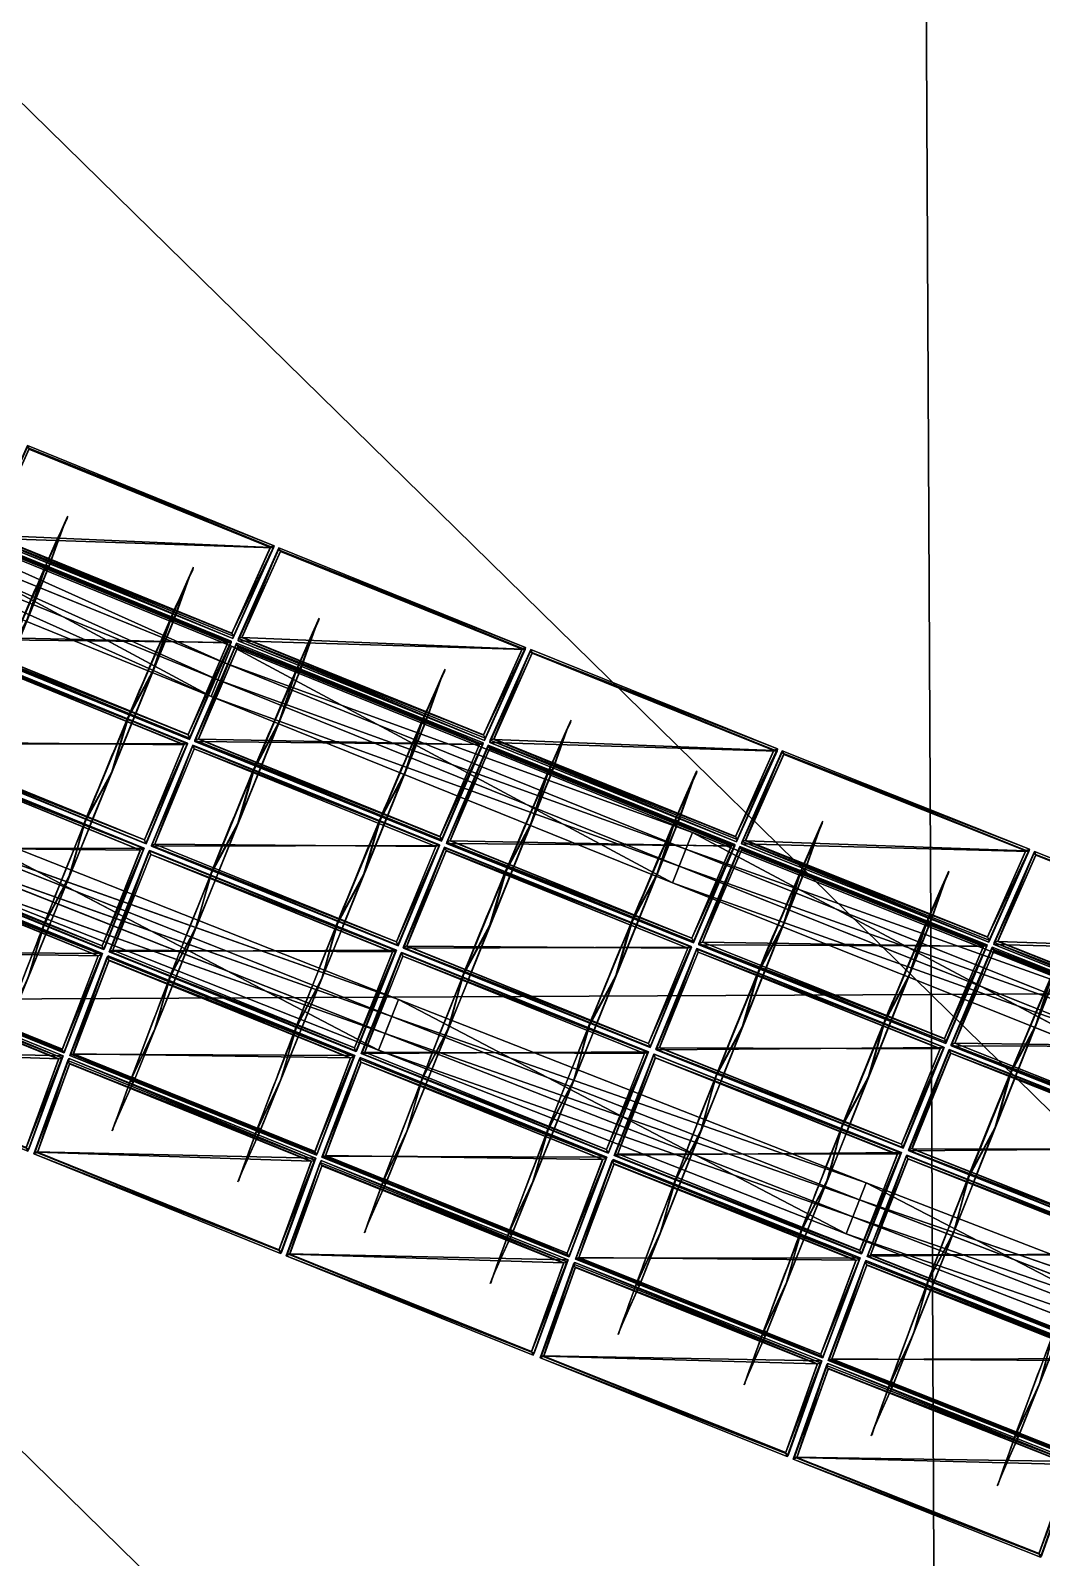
# Model space of a CAD drawing. Extents: x -372 to 678, y -263 to 741.
# Drawn here: x 85.76 to 95.04, y 32.59 to 46.61 of the extents above; entities that cross this region are included whole.
import ezdxf

# ---------------------------------------------------------------- set-up
doc = ezdxf.new("R2010")
doc.units = 0
doc.header["$LTSCALE"] = 0.0254
doc.layers.get('0').update_dxf_attribs({"linetype": 'CONTINUOUS'})
doc.layers.add('LOCATION_SNAPSHOT', color=144, linetype='CONTINUOUS')
doc.layers.add('LOCATION_TERRAIN', color=36, linetype='CONTINUOUS')

# ---------------------------------------------------------------- blocks, each defined once
blk = doc.blocks.new('LOCATION_SNAPSHOT')
at = {"color": 8}
mesh = blk.add_polyface(dxfattribs=at)
corners = [(-369.308, -262.945), (369.306, 262.947), (-371.821, 259.377), (371.824, -259.377)]
mesh.append_faces([[corners[k] for k in face] for face in [(0, 1, 2), (1, 0, 3)]], dxfattribs={"vtx0": -1, "color": 8})
blk = doc.blocks.new('LOCATION_TERRAIN')
at = {"color": 8}
mesh = blk.add_polyface(dxfattribs=at)
corners = [(94.032, 37.762, 2.051), (93.972, 50.198, 1.366), (81.41, 50.138, 0.442)]
mesh.append_faces([[corners[k] for k in face] for face in [(0, 1, 2)]], dxfattribs={"color": 8})
mesh = blk.add_polyface(dxfattribs=at)
corners = [(106.593, 37.823, 3.005), (106.533, 50.259, 2.211), (93.972, 50.198, 1.366)]
mesh.append_faces([[corners[k] for k in face] for face in [(0, 1, 2)]], dxfattribs={"color": 8})
mesh = blk.add_polyface(dxfattribs=at)
corners = [(106.593, 37.823, 3.005), (93.972, 50.198, 1.366), (94.032, 37.762, 2.051)]
mesh.append_faces([[corners[k] for k in face] for face in [(0, 1, 2)]], dxfattribs={"color": 8})
mesh = blk.add_polyface(dxfattribs=at)
corners = [(94.032, 37.762, 2.051), (81.41, 50.138, 0.442), (81.47, 37.702, 1.262)]
mesh.append_faces([[corners[k] for k in face] for face in [(0, 1, 2)]], dxfattribs={"color": 8})
mesh = blk.add_polyface(dxfattribs=at)
corners = [(94.092, 25.326, 2.065), (94.032, 37.762, 2.051), (81.47, 37.702, 1.262)]
mesh.append_faces([[corners[k] for k in face] for face in [(0, 1, 2)]], dxfattribs={"color": 8})
mesh = blk.add_polyface(dxfattribs=at)
corners = [(106.653, 25.386, 3.055), (106.593, 37.823, 3.005), (94.032, 37.762, 2.051)]
mesh.append_faces([[corners[k] for k in face] for face in [(0, 1, 2)]], dxfattribs={"color": 8})
mesh = blk.add_polyface(dxfattribs=at)
corners = [(106.653, 25.386, 3.055), (94.032, 37.762, 2.051), (94.092, 25.326, 2.065)]
mesh.append_faces([[corners[k] for k in face] for face in [(0, 1, 2)]], dxfattribs={"color": 8})
mesh = blk.add_polyface(dxfattribs=at)
corners = [(94.092, 25.326, 2.065), (81.47, 37.702, 1.262), (81.53, 25.265, 1.482)]
mesh.append_faces([[corners[k] for k in face] for face in [(0, 1, 2)]], dxfattribs={"color": 8})
blk = doc.blocks.new('GROUP_53')
at = {"color": 0}
for p, q in [((114.132, 34.932, -9.921), (109.962, 36.599, -9.552)), ((113.945, 34.468, -9.421), (109.962, 36.599, -9.052)), ((114.132, 34.932, -9.421), (109.962, 36.599, -9.052)), ((113.945, 34.468, -9.421), (109.962, 36.599, -9.052)), ((114.132, 34.932, -9.421), (109.962, 36.599, -9.052)), ((114.132, 34.932, -9.921), (109.962, 36.599, -9.552)), ((114.132, 34.932, -9.921), (109.9, 36.444, -9.552)), ((114.07, 34.777, -9.921), (109.9, 36.444, -9.552)), ((114.132, 34.932, -9.921), (109.9, 36.444, -9.552)), ((114.07, 34.777, -9.921), (109.9, 36.444, -9.552)), ((114.07, 34.777, -9.671), (109.9, 36.444, -9.302)), ((114.07, 34.777, -9.671), (109.9, 36.444, -9.302)), ((114.07, 34.777, -9.671), (109.839, 36.289, -9.302)), ((114.008, 34.622, -9.671), (109.839, 36.289, -9.302)), ((114.07, 34.777, -9.671), (109.839, 36.289, -9.302)), ((114.008, 34.622, -9.671), (109.839, 36.289, -9.302)), ((114.008, 34.622, -9.921), (109.839, 36.289, -9.552)), ((114.008, 34.622, -9.921), (109.839, 36.289, -9.552)), ((114.008, 34.622, -9.921), (109.778, 36.134, -9.552)), ((113.945, 34.468, -9.921), (109.778, 36.134, -9.552)), ((114.008, 34.622, -9.921), (109.778, 36.134, -9.552)), ((113.945, 34.468, -9.921), (109.778, 36.134, -9.552)), ((113.945, 34.468, -9.421), (109.778, 36.134, -9.052)), ((113.945, 34.468, -9.421), (109.778, 36.134, -9.052)), ((113.945, 34.468, -9.421), (114.132, 34.932, -9.421)), ((113.945, 34.468, -9.421), (114.132, 34.932, -9.421)), ((114.132, 34.932, -9.921), (114.07, 34.777, -9.921)), ((114.132, 34.932, -9.921), (114.07, 34.777, -9.921)), ((114.132, 34.932, -9.421), (114.132, 34.932, -9.921)), ((118.365, 33.217, -10.286), (114.132, 34.932, -9.921)), ((118.177, 32.754, -9.786), (114.132, 34.932, -9.421)), ((118.365, 33.217, -9.786), (114.132, 34.932, -9.421)), ((118.177, 32.754, -9.786), (114.132, 34.932, -9.421)), ((118.365, 33.217, -9.786), (114.132, 34.932, -9.421)), ((118.365, 33.217, -10.286), (114.132, 34.932, -9.921)), ((114.132, 34.932, -9.421), (114.132, 34.932, -9.921)), ((114.07, 34.777, -9.671), (114.008, 34.622, -9.671)), ((114.07, 34.777, -9.671), (114.008, 34.622, -9.671)), ((114.07, 34.777, -9.921), (114.07, 34.777, -9.671)), ((118.365, 33.217, -10.286), (114.07, 34.777, -9.921)), ((118.302, 33.062, -10.286), (114.07, 34.777, -9.921)), ((118.365, 33.217, -10.286), (114.07, 34.777, -9.921)), ((118.302, 33.062, -10.286), (114.07, 34.777, -9.921)), ((118.302, 33.062, -10.036), (114.07, 34.777, -9.671)), ((114.07, 34.777, -9.921), (114.07, 34.777, -9.671)), ((118.302, 33.062, -10.036), (114.07, 34.777, -9.671)), ((114.008, 34.622, -9.921), (113.945, 34.468, -9.921)), ((114.008, 34.622, -9.921), (113.945, 34.468, -9.921)), ((114.008, 34.622, -9.671), (114.008, 34.622, -9.921)), ((118.302, 33.062, -10.036), (114.008, 34.622, -9.671)), ((118.24, 32.908, -10.036), (114.008, 34.622, -9.671)), ((118.302, 33.062, -10.036), (114.008, 34.622, -9.671)), ((118.24, 32.908, -10.036), (114.008, 34.622, -9.671)), ((118.24, 32.908, -10.286), (114.008, 34.622, -9.921)), ((114.008, 34.622, -9.671), (114.008, 34.622, -9.921)), ((118.24, 32.908, -10.286), (114.008, 34.622, -9.921)), ((113.945, 34.468, -9.921), (113.945, 34.468, -9.421)), ((118.24, 32.908, -10.286), (113.945, 34.468, -9.921)), ((118.177, 32.754, -10.286), (113.945, 34.468, -9.921)), ((118.24, 32.908, -10.286), (113.945, 34.468, -9.921)), ((118.177, 32.754, -10.286), (113.945, 34.468, -9.921)), ((118.177, 32.754, -9.786), (113.945, 34.468, -9.421)), ((113.945, 34.468, -9.921), (113.945, 34.468, -9.421)), ((118.177, 32.754, -9.786), (113.945, 34.468, -9.421)), ((118.177, 32.754, -9.786), (118.365, 33.217, -9.786)), ((118.177, 32.754, -9.786), (118.365, 33.217, -9.786)), ((118.365, 33.217, -10.286), (118.302, 33.062, -10.286)), ((118.365, 33.217, -10.286), (118.302, 33.062, -10.286)), ((118.365, 33.217, -9.786), (118.365, 33.217, -10.286)), ((122.662, 31.463, -10.646), (118.365, 33.217, -10.286)), ((122.473, 31, -10.146), (118.365, 33.217, -9.786)), ((122.662, 31.463, -10.146), (118.365, 33.217, -9.786)), ((122.473, 31, -10.146), (118.365, 33.217, -9.786)), ((122.662, 31.463, -10.146), (118.365, 33.217, -9.786)), ((122.662, 31.463, -10.646), (118.365, 33.217, -10.286)), ((118.365, 33.217, -9.786), (118.365, 33.217, -10.286)), ((118.302, 33.062, -10.036), (118.24, 32.908, -10.036)), ((118.302, 33.062, -10.036), (118.24, 32.908, -10.036)), ((118.302, 33.062, -10.286), (118.302, 33.062, -10.036)), ((122.599, 31.308, -10.646), (118.302, 33.062, -10.286)), ((122.599, 31.308, -10.646), (118.302, 33.062, -10.286)), ((122.599, 31.308, -10.396), (118.302, 33.062, -10.036)), ((118.302, 33.062, -10.286), (118.302, 33.062, -10.036)), ((122.599, 31.308, -10.396), (118.302, 33.062, -10.036)), ((118.24, 32.908, -10.286), (118.177, 32.754, -10.286)), ((118.24, 32.908, -10.286), (118.177, 32.754, -10.286)), ((118.24, 32.908, -10.036), (118.24, 32.908, -10.286)), ((122.536, 31.154, -10.396), (118.24, 32.908, -10.036)), ((122.536, 31.154, -10.396), (118.24, 32.908, -10.036)), ((122.536, 31.154, -10.646), (118.24, 32.908, -10.286)), ((118.24, 32.908, -10.036), (118.24, 32.908, -10.286)), ((122.536, 31.154, -10.646), (118.24, 32.908, -10.286)), ((118.177, 32.754, -10.286), (118.177, 32.754, -9.786)), ((122.473, 31, -10.646), (118.177, 32.754, -10.286)), ((122.473, 31, -10.646), (118.177, 32.754, -10.286)), ((122.473, 31, -10.146), (118.177, 32.754, -9.786)), ((118.177, 32.754, -10.286), (118.177, 32.754, -9.786)), ((122.473, 31, -10.146), (118.177, 32.754, -9.786))]:
    blk.add_line(p, q, dxfattribs=at)
mesh = blk.add_polyface(dxfattribs=at)
corners = [(113.945, 34.468, -9.421), (109.962, 36.599, -9.052), (109.778, 36.134, -9.052)]
mesh.append_faces([[corners[k] for k in face] for face in [(0, 1, 2)]], dxfattribs={"color": 0})
mesh = blk.add_polyface(dxfattribs=at)
corners = [(114.132, 34.932, -9.921), (109.9, 36.444, -9.552), (109.962, 36.599, -9.552)]
mesh.append_faces([[corners[k] for k in face] for face in [(0, 1, 2)]], dxfattribs={"color": 0})
mesh = blk.add_polyface(dxfattribs=at)
corners = [(114.132, 34.932, -9.421), (109.962, 36.599, -9.052), (113.945, 34.468, -9.421)]
mesh.append_faces([[corners[k] for k in face] for face in [(0, 1, 2)]], dxfattribs={"color": 0})
mesh = blk.add_polyface(dxfattribs=at)
corners = [(109.962, 36.599, -9.552), (114.132, 34.932, -9.421), (114.132, 34.932, -9.921), (109.962, 36.599, -9.052)]
mesh.append_faces([[corners[k] for k in face] for face in [(0, 1, 2), (1, 0, 3)]], dxfattribs={"vtx0": -1, "color": 0})
mesh = blk.add_polyface(dxfattribs=at)
corners = [(114.07, 34.777, -9.671), (109.839, 36.289, -9.302), (109.9, 36.444, -9.302)]
mesh.append_faces([[corners[k] for k in face] for face in [(0, 1, 2)]], dxfattribs={"color": 0})
mesh = blk.add_polyface(dxfattribs=at)
corners = [(114.132, 34.932, -9.921), (114.07, 34.777, -9.921), (109.9, 36.444, -9.552)]
mesh.append_faces([[corners[k] for k in face] for face in [(0, 1, 2)]], dxfattribs={"color": 0})
mesh = blk.add_polyface(dxfattribs=at)
corners = [(114.07, 34.777, -9.671), (109.9, 36.444, -9.552), (114.07, 34.777, -9.921), (109.9, 36.444, -9.302)]
mesh.append_faces([[corners[k] for k in face] for face in [(0, 1, 2), (1, 0, 3)]], dxfattribs={"vtx0": -1, "color": 0})
mesh = blk.add_polyface(dxfattribs=at)
corners = [(114.008, 34.622, -9.921), (109.778, 36.134, -9.552), (109.839, 36.289, -9.552)]
mesh.append_faces([[corners[k] for k in face] for face in [(0, 1, 2)]], dxfattribs={"color": 0})
mesh = blk.add_polyface(dxfattribs=at)
corners = [(114.07, 34.777, -9.671), (114.008, 34.622, -9.671), (109.839, 36.289, -9.302)]
mesh.append_faces([[corners[k] for k in face] for face in [(0, 1, 2)]], dxfattribs={"color": 0})
mesh = blk.add_polyface(dxfattribs=at)
corners = [(109.839, 36.289, -9.552), (114.008, 34.622, -9.671), (114.008, 34.622, -9.921), (109.839, 36.289, -9.302)]
mesh.append_faces([[corners[k] for k in face] for face in [(0, 1, 2), (1, 0, 3)]], dxfattribs={"vtx0": -1, "color": 0})
mesh = blk.add_polyface(dxfattribs=at)
corners = [(114.008, 34.622, -9.921), (113.945, 34.468, -9.921), (109.778, 36.134, -9.552)]
mesh.append_faces([[corners[k] for k in face] for face in [(0, 1, 2)]], dxfattribs={"color": 0})
mesh = blk.add_polyface(dxfattribs=at)
corners = [(113.945, 34.468, -9.421), (109.778, 36.134, -9.552), (113.945, 34.468, -9.921), (109.778, 36.134, -9.052)]
mesh.append_faces([[corners[k] for k in face] for face in [(0, 1, 2), (1, 0, 3)]], dxfattribs={"vtx0": -1, "color": 0})
mesh = blk.add_polyface(dxfattribs=at)
corners = [(118.177, 32.754, -9.786), (114.132, 34.932, -9.421), (113.945, 34.468, -9.421)]
mesh.append_faces([[corners[k] for k in face] for face in [(0, 1, 2)]], dxfattribs={"color": 0})
mesh = blk.add_polyface(dxfattribs=at)
corners = [(118.365, 33.217, -10.286), (114.07, 34.777, -9.921), (114.132, 34.932, -9.921)]
mesh.append_faces([[corners[k] for k in face] for face in [(0, 1, 2)]], dxfattribs={"color": 0})
mesh = blk.add_polyface(dxfattribs=at)
corners = [(118.365, 33.217, -9.786), (114.132, 34.932, -9.421), (118.177, 32.754, -9.786)]
mesh.append_faces([[corners[k] for k in face] for face in [(0, 1, 2)]], dxfattribs={"color": 0})
mesh = blk.add_polyface(dxfattribs=at)
corners = [(114.132, 34.932, -9.921), (118.365, 33.217, -9.786), (118.365, 33.217, -10.286), (114.132, 34.932, -9.421)]
mesh.append_faces([[corners[k] for k in face] for face in [(0, 1, 2), (1, 0, 3)]], dxfattribs={"vtx0": -1, "color": 0})
mesh = blk.add_polyface(dxfattribs=at)
corners = [(118.302, 33.062, -10.036), (114.008, 34.622, -9.671), (114.07, 34.777, -9.671)]
mesh.append_faces([[corners[k] for k in face] for face in [(0, 1, 2)]], dxfattribs={"color": 0})
mesh = blk.add_polyface(dxfattribs=at)
corners = [(118.365, 33.217, -10.286), (118.302, 33.062, -10.286), (114.07, 34.777, -9.921)]
mesh.append_faces([[corners[k] for k in face] for face in [(0, 1, 2)]], dxfattribs={"color": 0})
mesh = blk.add_polyface(dxfattribs=at)
corners = [(118.302, 33.062, -10.036), (114.07, 34.777, -9.921), (118.302, 33.062, -10.286), (114.07, 34.777, -9.671)]
mesh.append_faces([[corners[k] for k in face] for face in [(0, 1, 2), (1, 0, 3)]], dxfattribs={"vtx0": -1, "color": 0})
mesh = blk.add_polyface(dxfattribs=at)
corners = [(118.24, 32.908, -10.286), (113.945, 34.468, -9.921), (114.008, 34.622, -9.921)]
mesh.append_faces([[corners[k] for k in face] for face in [(0, 1, 2)]], dxfattribs={"color": 0})
mesh = blk.add_polyface(dxfattribs=at)
corners = [(118.302, 33.062, -10.036), (118.24, 32.908, -10.036), (114.008, 34.622, -9.671)]
mesh.append_faces([[corners[k] for k in face] for face in [(0, 1, 2)]], dxfattribs={"color": 0})
mesh = blk.add_polyface(dxfattribs=at)
corners = [(114.008, 34.622, -9.921), (118.24, 32.908, -10.036), (118.24, 32.908, -10.286), (114.008, 34.622, -9.671)]
mesh.append_faces([[corners[k] for k in face] for face in [(0, 1, 2), (1, 0, 3)]], dxfattribs={"vtx0": -1, "color": 0})
mesh = blk.add_polyface(dxfattribs=at)
corners = [(118.24, 32.908, -10.286), (118.177, 32.754, -10.286), (113.945, 34.468, -9.921)]
mesh.append_faces([[corners[k] for k in face] for face in [(0, 1, 2)]], dxfattribs={"color": 0})
mesh = blk.add_polyface(dxfattribs=at)
corners = [(118.177, 32.754, -9.786), (113.945, 34.468, -9.921), (118.177, 32.754, -10.286), (113.945, 34.468, -9.421)]
mesh.append_faces([[corners[k] for k in face] for face in [(0, 1, 2), (1, 0, 3)]], dxfattribs={"vtx0": -1, "color": 0})
mesh = blk.add_polyface(dxfattribs=at)
corners = [(122.473, 31, -10.146), (118.365, 33.217, -9.786), (118.177, 32.754, -9.786)]
mesh.append_faces([[corners[k] for k in face] for face in [(0, 1, 2)]], dxfattribs={"color": 0})
mesh = blk.add_polyface(dxfattribs=at)
corners = [(118.365, 33.217, -10.286), (122.599, 31.308, -10.646), (118.302, 33.062, -10.286), (122.662, 31.463, -10.646)]
mesh.append_faces([[corners[k] for k in face] for face in [(0, 1, 2), (1, 0, 3)]], dxfattribs={"vtx0": -1, "color": 0})
mesh = blk.add_polyface(dxfattribs=at)
corners = [(122.662, 31.463, -10.146), (118.365, 33.217, -9.786), (122.473, 31, -10.146)]
mesh.append_faces([[corners[k] for k in face] for face in [(0, 1, 2)]], dxfattribs={"color": 0})
mesh = blk.add_polyface(dxfattribs=at)
corners = [(118.365, 33.217, -10.286), (122.662, 31.463, -10.146), (122.662, 31.463, -10.646), (118.365, 33.217, -9.786)]
mesh.append_faces([[corners[k] for k in face] for face in [(0, 1, 2), (1, 0, 3)]], dxfattribs={"vtx0": -1, "color": 0})
mesh = blk.add_polyface(dxfattribs=at)
corners = [(118.302, 33.062, -10.036), (122.536, 31.154, -10.396), (118.24, 32.908, -10.036), (122.599, 31.308, -10.396)]
mesh.append_faces([[corners[k] for k in face] for face in [(0, 1, 2), (1, 0, 3)]], dxfattribs={"vtx0": -1, "color": 0})
mesh = blk.add_polyface(dxfattribs=at)
corners = [(122.599, 31.308, -10.396), (118.302, 33.062, -10.286), (122.599, 31.308, -10.646), (118.302, 33.062, -10.036)]
mesh.append_faces([[corners[k] for k in face] for face in [(0, 1, 2), (1, 0, 3)]], dxfattribs={"vtx0": -1, "color": 0})
mesh = blk.add_polyface(dxfattribs=at)
corners = [(118.24, 32.908, -10.286), (122.473, 31, -10.646), (118.177, 32.754, -10.286), (122.536, 31.154, -10.646)]
mesh.append_faces([[corners[k] for k in face] for face in [(0, 1, 2), (1, 0, 3)]], dxfattribs={"vtx0": -1, "color": 0})
mesh = blk.add_polyface(dxfattribs=at)
corners = [(118.24, 32.908, -10.286), (122.536, 31.154, -10.396), (122.536, 31.154, -10.646), (118.24, 32.908, -10.036)]
mesh.append_faces([[corners[k] for k in face] for face in [(0, 1, 2), (1, 0, 3)]], dxfattribs={"vtx0": -1, "color": 0})
mesh = blk.add_polyface(dxfattribs=at)
corners = [(122.473, 31, -10.146), (118.177, 32.754, -10.286), (122.473, 31, -10.646), (118.177, 32.754, -9.786)]
mesh.append_faces([[corners[k] for k in face] for face in [(0, 1, 2), (1, 0, 3)]], dxfattribs={"vtx0": -1, "color": 0})
blk = doc.blocks.new('GROUP217_1')
at = {"color": 9}
blk.add_blockref('GROUP_53', (0, 0), dxfattribs=at)
blk = doc.blocks.new('GROUP216_2')
at = {"color": 0}
blk.add_blockref('GROUP217_1', (0, 0), dxfattribs=at)
blk = doc.blocks.new('GROUP_54')
at = {"color": 0}
for p, q in [((116.068, 35.751, -9.921), (111.853, 37.428, -9.552)), ((115.882, 35.287, -9.421), (111.853, 37.428, -9.052)), ((116.068, 35.751, -9.421), (111.853, 37.428, -9.052)), ((115.882, 35.287, -9.421), (111.853, 37.428, -9.052)), ((116.068, 35.751, -9.421), (111.853, 37.428, -9.052)), ((116.068, 35.751, -9.921), (111.853, 37.428, -9.552)), ((116.068, 35.751, -9.921), (111.792, 37.273, -9.552)), ((116.006, 35.597, -9.921), (111.792, 37.273, -9.552)), ((116.068, 35.751, -9.921), (111.792, 37.273, -9.552)), ((116.006, 35.597, -9.921), (111.792, 37.273, -9.552)), ((116.006, 35.597, -9.671), (111.792, 37.273, -9.302)), ((116.006, 35.597, -9.671), (111.792, 37.273, -9.302)), ((116.006, 35.597, -9.671), (111.731, 37.118, -9.302)), ((115.944, 35.442, -9.671), (111.731, 37.118, -9.302)), ((116.006, 35.597, -9.671), (111.731, 37.118, -9.302)), ((115.944, 35.442, -9.671), (111.731, 37.118, -9.302)), ((115.944, 35.442, -9.921), (111.731, 37.118, -9.552)), ((115.944, 35.442, -9.921), (111.731, 37.118, -9.552)), ((115.944, 35.442, -9.921), (111.67, 36.963, -9.552)), ((115.882, 35.287, -9.921), (111.67, 36.963, -9.552)), ((115.944, 35.442, -9.921), (111.67, 36.963, -9.552)), ((115.882, 35.287, -9.921), (111.67, 36.963, -9.552)), ((115.882, 35.287, -9.421), (111.67, 36.963, -9.052)), ((115.882, 35.287, -9.421), (111.67, 36.963, -9.052)), ((115.882, 35.287, -9.421), (116.068, 35.751, -9.421)), ((115.882, 35.287, -9.421), (116.068, 35.751, -9.421)), ((116.068, 35.751, -9.921), (116.006, 35.597, -9.921)), ((116.068, 35.751, -9.921), (116.006, 35.597, -9.921)), ((116.068, 35.751, -9.421), (116.068, 35.751, -9.921)), ((120.347, 34.025, -10.286), (116.068, 35.751, -9.921)), ((120.159, 33.562, -9.786), (116.068, 35.751, -9.421)), ((120.347, 34.025, -9.786), (116.068, 35.751, -9.421)), ((120.159, 33.562, -9.786), (116.068, 35.751, -9.421)), ((120.347, 34.025, -9.786), (116.068, 35.751, -9.421)), ((120.347, 34.025, -10.286), (116.068, 35.751, -9.921)), ((116.068, 35.751, -9.421), (116.068, 35.751, -9.921)), ((116.006, 35.597, -9.671), (115.944, 35.442, -9.671)), ((116.006, 35.597, -9.671), (115.944, 35.442, -9.671)), ((116.006, 35.597, -9.921), (116.006, 35.597, -9.671)), ((120.347, 34.025, -10.286), (116.006, 35.597, -9.921)), ((120.284, 33.871, -10.286), (116.006, 35.597, -9.921)), ((120.347, 34.025, -10.286), (116.006, 35.597, -9.921)), ((120.284, 33.871, -10.286), (116.006, 35.597, -9.921)), ((120.284, 33.871, -10.036), (116.006, 35.597, -9.671)), ((116.006, 35.597, -9.921), (116.006, 35.597, -9.671)), ((120.284, 33.871, -10.036), (116.006, 35.597, -9.671)), ((115.944, 35.442, -9.921), (115.882, 35.287, -9.921)), ((115.944, 35.442, -9.921), (115.882, 35.287, -9.921)), ((115.944, 35.442, -9.671), (115.944, 35.442, -9.921)), ((120.284, 33.871, -10.036), (115.944, 35.442, -9.671)), ((120.222, 33.716, -10.036), (115.944, 35.442, -9.671)), ((120.284, 33.871, -10.036), (115.944, 35.442, -9.671)), ((120.222, 33.716, -10.036), (115.944, 35.442, -9.671)), ((120.222, 33.716, -10.286), (115.944, 35.442, -9.921)), ((115.944, 35.442, -9.671), (115.944, 35.442, -9.921)), ((120.222, 33.716, -10.286), (115.944, 35.442, -9.921)), ((115.882, 35.287, -9.921), (115.882, 35.287, -9.421)), ((120.222, 33.716, -10.286), (115.882, 35.287, -9.921)), ((120.159, 33.562, -10.286), (115.882, 35.287, -9.921)), ((120.222, 33.716, -10.286), (115.882, 35.287, -9.921)), ((120.159, 33.562, -10.286), (115.882, 35.287, -9.921)), ((120.159, 33.562, -9.786), (115.882, 35.287, -9.421)), ((115.882, 35.287, -9.921), (115.882, 35.287, -9.421)), ((120.159, 33.562, -9.786), (115.882, 35.287, -9.421)), ((120.159, 33.562, -9.786), (120.347, 34.025, -9.786)), ((120.159, 33.562, -9.786), (120.347, 34.025, -9.786)), ((120.347, 34.025, -10.286), (120.284, 33.871, -10.286)), ((120.347, 34.025, -10.286), (120.284, 33.871, -10.286)), ((120.347, 34.025, -9.786), (120.347, 34.025, -10.286)), ((124.689, 32.258, -10.646), (120.347, 34.025, -10.286)), ((124.501, 31.795, -10.146), (120.347, 34.025, -9.786)), ((124.689, 32.258, -10.146), (120.347, 34.025, -9.786)), ((124.501, 31.795, -10.146), (120.347, 34.025, -9.786)), ((124.689, 32.258, -10.146), (120.347, 34.025, -9.786)), ((124.689, 32.258, -10.646), (120.347, 34.025, -10.286)), ((120.347, 34.025, -9.786), (120.347, 34.025, -10.286)), ((120.284, 33.871, -10.036), (120.222, 33.716, -10.036)), ((120.284, 33.871, -10.036), (120.222, 33.716, -10.036)), ((120.284, 33.871, -10.286), (120.284, 33.871, -10.036)), ((124.689, 32.258, -10.646), (120.284, 33.871, -10.286)), ((124.626, 32.104, -10.646), (120.284, 33.871, -10.286)), ((124.689, 32.258, -10.646), (120.284, 33.871, -10.286)), ((124.626, 32.104, -10.646), (120.284, 33.871, -10.286)), ((124.626, 32.104, -10.396), (120.284, 33.871, -10.036)), ((120.284, 33.871, -10.286), (120.284, 33.871, -10.036)), ((124.626, 32.104, -10.396), (120.284, 33.871, -10.036)), ((120.222, 33.716, -10.286), (120.159, 33.562, -10.286)), ((120.222, 33.716, -10.286), (120.159, 33.562, -10.286)), ((120.222, 33.716, -10.036), (120.222, 33.716, -10.286)), ((124.626, 32.104, -10.396), (120.222, 33.716, -10.036)), ((124.564, 31.949, -10.396), (120.222, 33.716, -10.036)), ((124.626, 32.104, -10.396), (120.222, 33.716, -10.036)), ((124.564, 31.949, -10.396), (120.222, 33.716, -10.036)), ((124.564, 31.949, -10.646), (120.222, 33.716, -10.286)), ((120.222, 33.716, -10.036), (120.222, 33.716, -10.286)), ((124.564, 31.949, -10.646), (120.222, 33.716, -10.286)), ((120.159, 33.562, -10.286), (120.159, 33.562, -9.786)), ((124.564, 31.949, -10.646), (120.159, 33.562, -10.286)), ((124.501, 31.795, -10.646), (120.159, 33.562, -10.286)), ((124.564, 31.949, -10.646), (120.159, 33.562, -10.286)), ((124.501, 31.795, -10.646), (120.159, 33.562, -10.286)), ((124.501, 31.795, -10.146), (120.159, 33.562, -9.786)), ((120.159, 33.562, -10.286), (120.159, 33.562, -9.786)), ((124.501, 31.795, -10.146), (120.159, 33.562, -9.786))]:
    blk.add_line(p, q, dxfattribs=at)
mesh = blk.add_polyface(dxfattribs=at)
corners = [(115.882, 35.287, -9.421), (111.853, 37.428, -9.052), (111.67, 36.963, -9.052)]
mesh.append_faces([[corners[k] for k in face] for face in [(0, 1, 2)]], dxfattribs={"color": 0})
mesh = blk.add_polyface(dxfattribs=at)
corners = [(116.068, 35.751, -9.921), (111.792, 37.273, -9.552), (111.853, 37.428, -9.552)]
mesh.append_faces([[corners[k] for k in face] for face in [(0, 1, 2)]], dxfattribs={"color": 0})
mesh = blk.add_polyface(dxfattribs=at)
corners = [(116.068, 35.751, -9.421), (111.853, 37.428, -9.052), (115.882, 35.287, -9.421)]
mesh.append_faces([[corners[k] for k in face] for face in [(0, 1, 2)]], dxfattribs={"color": 0})
mesh = blk.add_polyface(dxfattribs=at)
corners = [(111.853, 37.428, -9.552), (116.068, 35.751, -9.421), (116.068, 35.751, -9.921), (111.853, 37.428, -9.052)]
mesh.append_faces([[corners[k] for k in face] for face in [(0, 1, 2), (1, 0, 3)]], dxfattribs={"vtx0": -1, "color": 0})
mesh = blk.add_polyface(dxfattribs=at)
corners = [(116.006, 35.597, -9.671), (111.731, 37.118, -9.302), (111.792, 37.273, -9.302)]
mesh.append_faces([[corners[k] for k in face] for face in [(0, 1, 2)]], dxfattribs={"color": 0})
mesh = blk.add_polyface(dxfattribs=at)
corners = [(116.068, 35.751, -9.921), (116.006, 35.597, -9.921), (111.792, 37.273, -9.552)]
mesh.append_faces([[corners[k] for k in face] for face in [(0, 1, 2)]], dxfattribs={"color": 0})
mesh = blk.add_polyface(dxfattribs=at)
corners = [(116.006, 35.597, -9.671), (111.792, 37.273, -9.552), (116.006, 35.597, -9.921), (111.792, 37.273, -9.302)]
mesh.append_faces([[corners[k] for k in face] for face in [(0, 1, 2), (1, 0, 3)]], dxfattribs={"vtx0": -1, "color": 0})
mesh = blk.add_polyface(dxfattribs=at)
corners = [(115.944, 35.442, -9.921), (111.67, 36.963, -9.552), (111.731, 37.118, -9.552)]
mesh.append_faces([[corners[k] for k in face] for face in [(0, 1, 2)]], dxfattribs={"color": 0})
mesh = blk.add_polyface(dxfattribs=at)
corners = [(116.006, 35.597, -9.671), (115.944, 35.442, -9.671), (111.731, 37.118, -9.302)]
mesh.append_faces([[corners[k] for k in face] for face in [(0, 1, 2)]], dxfattribs={"color": 0})
mesh = blk.add_polyface(dxfattribs=at)
corners = [(111.731, 37.118, -9.552), (115.944, 35.442, -9.671), (115.944, 35.442, -9.921), (111.731, 37.118, -9.302)]
mesh.append_faces([[corners[k] for k in face] for face in [(0, 1, 2), (1, 0, 3)]], dxfattribs={"vtx0": -1, "color": 0})
mesh = blk.add_polyface(dxfattribs=at)
corners = [(115.944, 35.442, -9.921), (115.882, 35.287, -9.921), (111.67, 36.963, -9.552)]
mesh.append_faces([[corners[k] for k in face] for face in [(0, 1, 2)]], dxfattribs={"color": 0})
mesh = blk.add_polyface(dxfattribs=at)
corners = [(115.882, 35.287, -9.421), (111.67, 36.963, -9.552), (115.882, 35.287, -9.921), (111.67, 36.963, -9.052)]
mesh.append_faces([[corners[k] for k in face] for face in [(0, 1, 2), (1, 0, 3)]], dxfattribs={"vtx0": -1, "color": 0})
mesh = blk.add_polyface(dxfattribs=at)
corners = [(120.159, 33.562, -9.786), (116.068, 35.751, -9.421), (115.882, 35.287, -9.421)]
mesh.append_faces([[corners[k] for k in face] for face in [(0, 1, 2)]], dxfattribs={"color": 0})
mesh = blk.add_polyface(dxfattribs=at)
corners = [(120.347, 34.025, -10.286), (116.006, 35.597, -9.921), (116.068, 35.751, -9.921)]
mesh.append_faces([[corners[k] for k in face] for face in [(0, 1, 2)]], dxfattribs={"color": 0})
mesh = blk.add_polyface(dxfattribs=at)
corners = [(120.347, 34.025, -9.786), (116.068, 35.751, -9.421), (120.159, 33.562, -9.786)]
mesh.append_faces([[corners[k] for k in face] for face in [(0, 1, 2)]], dxfattribs={"color": 0})
mesh = blk.add_polyface(dxfattribs=at)
corners = [(116.068, 35.751, -9.921), (120.347, 34.025, -9.786), (120.347, 34.025, -10.286), (116.068, 35.751, -9.421)]
mesh.append_faces([[corners[k] for k in face] for face in [(0, 1, 2), (1, 0, 3)]], dxfattribs={"vtx0": -1, "color": 0})
mesh = blk.add_polyface(dxfattribs=at)
corners = [(120.284, 33.871, -10.036), (115.944, 35.442, -9.671), (116.006, 35.597, -9.671)]
mesh.append_faces([[corners[k] for k in face] for face in [(0, 1, 2)]], dxfattribs={"color": 0})
mesh = blk.add_polyface(dxfattribs=at)
corners = [(120.347, 34.025, -10.286), (120.284, 33.871, -10.286), (116.006, 35.597, -9.921)]
mesh.append_faces([[corners[k] for k in face] for face in [(0, 1, 2)]], dxfattribs={"color": 0})
mesh = blk.add_polyface(dxfattribs=at)
corners = [(120.284, 33.871, -10.036), (116.006, 35.597, -9.921), (120.284, 33.871, -10.286), (116.006, 35.597, -9.671)]
mesh.append_faces([[corners[k] for k in face] for face in [(0, 1, 2), (1, 0, 3)]], dxfattribs={"vtx0": -1, "color": 0})
mesh = blk.add_polyface(dxfattribs=at)
corners = [(120.222, 33.716, -10.286), (115.882, 35.287, -9.921), (115.944, 35.442, -9.921)]
mesh.append_faces([[corners[k] for k in face] for face in [(0, 1, 2)]], dxfattribs={"color": 0})
mesh = blk.add_polyface(dxfattribs=at)
corners = [(120.284, 33.871, -10.036), (120.222, 33.716, -10.036), (115.944, 35.442, -9.671)]
mesh.append_faces([[corners[k] for k in face] for face in [(0, 1, 2)]], dxfattribs={"color": 0})
mesh = blk.add_polyface(dxfattribs=at)
corners = [(115.944, 35.442, -9.921), (120.222, 33.716, -10.036), (120.222, 33.716, -10.286), (115.944, 35.442, -9.671)]
mesh.append_faces([[corners[k] for k in face] for face in [(0, 1, 2), (1, 0, 3)]], dxfattribs={"vtx0": -1, "color": 0})
mesh = blk.add_polyface(dxfattribs=at)
corners = [(120.222, 33.716, -10.286), (120.159, 33.562, -10.286), (115.882, 35.287, -9.921)]
mesh.append_faces([[corners[k] for k in face] for face in [(0, 1, 2)]], dxfattribs={"color": 0})
mesh = blk.add_polyface(dxfattribs=at)
corners = [(120.159, 33.562, -9.786), (115.882, 35.287, -9.921), (120.159, 33.562, -10.286), (115.882, 35.287, -9.421)]
mesh.append_faces([[corners[k] for k in face] for face in [(0, 1, 2), (1, 0, 3)]], dxfattribs={"vtx0": -1, "color": 0})
mesh = blk.add_polyface(dxfattribs=at)
corners = [(124.501, 31.795, -10.146), (120.347, 34.025, -9.786), (120.159, 33.562, -9.786)]
mesh.append_faces([[corners[k] for k in face] for face in [(0, 1, 2)]], dxfattribs={"color": 0})
mesh = blk.add_polyface(dxfattribs=at)
corners = [(124.689, 32.258, -10.646), (120.284, 33.871, -10.286), (120.347, 34.025, -10.286)]
mesh.append_faces([[corners[k] for k in face] for face in [(0, 1, 2)]], dxfattribs={"color": 0})
mesh = blk.add_polyface(dxfattribs=at)
corners = [(124.689, 32.258, -10.146), (120.347, 34.025, -9.786), (124.501, 31.795, -10.146)]
mesh.append_faces([[corners[k] for k in face] for face in [(0, 1, 2)]], dxfattribs={"color": 0})
mesh = blk.add_polyface(dxfattribs=at)
corners = [(120.347, 34.025, -10.286), (124.689, 32.258, -10.146), (124.689, 32.258, -10.646), (120.347, 34.025, -9.786)]
mesh.append_faces([[corners[k] for k in face] for face in [(0, 1, 2), (1, 0, 3)]], dxfattribs={"vtx0": -1, "color": 0})
mesh = blk.add_polyface(dxfattribs=at)
corners = [(124.626, 32.104, -10.396), (120.222, 33.716, -10.036), (120.284, 33.871, -10.036)]
mesh.append_faces([[corners[k] for k in face] for face in [(0, 1, 2)]], dxfattribs={"color": 0})
mesh = blk.add_polyface(dxfattribs=at)
corners = [(124.689, 32.258, -10.646), (124.626, 32.104, -10.646), (120.284, 33.871, -10.286)]
mesh.append_faces([[corners[k] for k in face] for face in [(0, 1, 2)]], dxfattribs={"color": 0})
mesh = blk.add_polyface(dxfattribs=at)
corners = [(124.626, 32.104, -10.396), (120.284, 33.871, -10.286), (124.626, 32.104, -10.646), (120.284, 33.871, -10.036)]
mesh.append_faces([[corners[k] for k in face] for face in [(0, 1, 2), (1, 0, 3)]], dxfattribs={"vtx0": -1, "color": 0})
mesh = blk.add_polyface(dxfattribs=at)
corners = [(124.564, 31.949, -10.646), (120.159, 33.562, -10.286), (120.222, 33.716, -10.286)]
mesh.append_faces([[corners[k] for k in face] for face in [(0, 1, 2)]], dxfattribs={"color": 0})
mesh = blk.add_polyface(dxfattribs=at)
corners = [(124.626, 32.104, -10.396), (124.564, 31.949, -10.396), (120.222, 33.716, -10.036)]
mesh.append_faces([[corners[k] for k in face] for face in [(0, 1, 2)]], dxfattribs={"color": 0})
mesh = blk.add_polyface(dxfattribs=at)
corners = [(120.222, 33.716, -10.286), (124.564, 31.949, -10.396), (124.564, 31.949, -10.646), (120.222, 33.716, -10.036)]
mesh.append_faces([[corners[k] for k in face] for face in [(0, 1, 2), (1, 0, 3)]], dxfattribs={"vtx0": -1, "color": 0})
mesh = blk.add_polyface(dxfattribs=at)
corners = [(124.564, 31.949, -10.646), (124.501, 31.795, -10.646), (120.159, 33.562, -10.286)]
mesh.append_faces([[corners[k] for k in face] for face in [(0, 1, 2)]], dxfattribs={"color": 0})
mesh = blk.add_polyface(dxfattribs=at)
corners = [(124.501, 31.795, -10.146), (120.159, 33.562, -10.286), (124.501, 31.795, -10.646), (120.159, 33.562, -9.786)]
mesh.append_faces([[corners[k] for k in face] for face in [(0, 1, 2), (1, 0, 3)]], dxfattribs={"vtx0": -1, "color": 0})
blk = doc.blocks.new('GROUP218_1')
at = {"color": 9}
blk.add_blockref('GROUP_54', (0, 0), dxfattribs=at)
blk = doc.blocks.new('GROUP217_2')
at = {"color": 0}
blk.add_blockref('GROUP218_1', (0, 0), dxfattribs=at)
blk = doc.blocks.new('SOLAR_PANEL_1')
at = {"color": 0}
for p, q in [((0, 0.025), (0, 2.475)), ((0, 2.475), (1, 2.475)), ((0, 2.475), (1, 2.475)), ((0, 2.475), (0, 2.475, 0.05)), ((0, 2.475, 0.05), (1, 2.475, 0.05)), ((0, 0.025), (0, 2.475)), ((0, 0.025, 0.05), (0, 2.475, 0.05)), ((0, 2.475), (0, 2.475, 0.05)), ((0, 2.475, 0.05), (1, 2.475, 0.05)), ((0, 0.025, 0.05), (0, 2.475, 0.05)), ((0.975, 2.45, 0.05), (0.025, 2.45, 0.05)), ((0.025, 2.45, 0.05), (0.025, 0.05, 0.05)), ((0.975, 2.45, 0.05), (0.025, 2.45, 0.05)), ((0.025, 2.45, 0.05), (0.025, 2.45, 0.04)), ((0.975, 2.45, 0.04), (0.025, 2.45, 0.04)), ((0.025, 2.45, 0.05), (0.025, 0.05, 0.05)), ((0.025, 2.45, 0.04), (0.025, 0.05, 0.04)), ((0.025, 2.45, 0.05), (0.025, 2.45, 0.04)), ((0.025, 2.45, 0.04), (0.025, 0.05, 0.04)), ((0.975, 2.45, 0.04), (0.025, 2.45, 0.04)), ((0.975, 0.05, 0.05), (0.975, 2.45, 0.05)), ((0.975, 2.45, 0.05), (0.975, 2.45, 0.04)), ((0.975, 0.05, 0.05), (0.975, 2.45, 0.05)), ((0.975, 2.45, 0.05), (0.975, 2.45, 0.04)), ((0.975, 0.05, 0.04), (0.975, 2.45, 0.04)), ((0.975, 0.05, 0.04), (0.975, 2.45, 0.04)), ((1, 2.475), (1, 0.025)), ((1, 2.475), (1, 0.025)), ((1, 2.475), (1, 2.475, 0.05)), ((1, 2.475, 0.05), (1, 0.025, 0.05)), ((1, 2.475), (1, 2.475, 0.05)), ((1, 2.475, 0.05), (1, 0.025, 0.05)), ((1, 0.025), (0, 0.025)), ((0, 0.025), (0, 0.025, 0.05)), ((1, 0.025), (0, 0.025)), ((1, 0.025, 0.05), (0, 0.025, 0.05)), ((0, 0.025), (0, 0.025, 0.05)), ((1, 0.025, 0.05), (0, 0.025, 0.05)), ((0.025, 0.05, 0.05), (0.975, 0.05, 0.05)), ((0.025, 0.05, 0.05), (0.025, 0.05, 0.04)), ((0.025, 0.05, 0.05), (0.975, 0.05, 0.05)), ((0.025, 0.05, 0.04), (0.975, 0.05, 0.04)), ((0.025, 0.05, 0.05), (0.025, 0.05, 0.04)), ((0.025, 0.05, 0.04), (0.975, 0.05, 0.04)), ((0.975, 0.05, 0.05), (0.975, 0.05, 0.04)), ((0.975, 0.05, 0.05), (0.975, 0.05, 0.04)), ((1, 0.025), (1, 0.025, 0.05)), ((1, 0.025), (1, 0.025, 0.05))]:
    blk.add_line(p, q, dxfattribs=at)
mesh = blk.add_polyface(dxfattribs=at)
corners = [(0, 2.475), (1, 0.025), (0, 0.025), (1, 2.475)]
mesh.append_faces([[corners[k] for k in face] for face in [(0, 1, 2), (1, 0, 3)]], dxfattribs={"vtx0": -1, "color": 0})
mesh = blk.add_polyface(dxfattribs=at)
corners = [(0, 2.475, 0.05), (1, 2.475), (0, 2.475), (1, 2.475, 0.05)]
mesh.append_faces([[corners[k] for k in face] for face in [(0, 1, 2), (1, 0, 3)]], dxfattribs={"vtx0": -1, "color": 0})
mesh = blk.add_polyface(dxfattribs=at)
corners = [(0, 2.475, 0.05), (0, 0.025), (0, 0.025, 0.05), (0, 2.475)]
mesh.append_faces([[corners[k] for k in face] for face in [(0, 1, 2), (1, 0, 3)]], dxfattribs={"vtx0": -1, "color": 0})
mesh = blk.add_polyface(dxfattribs=at)
corners = [(0, 0.025, 0.05), (0.025, 0.05, 0.05), (0, 2.475, 0.05), (1, 0.025, 0.05), (0.975, 0.05, 0.05), (0.975, 2.45, 0.05), (0.025, 2.45, 0.05), (1, 2.475, 0.05)]
mesh.append_faces([[corners[k] for k in face] for face in [(0, 1, 2), (1, 3, 4), (4, 3, 5), (2, 6, 7), (6, 2, 1), (7, 5, 3)]], dxfattribs={"vtx0": -1, "vtx1": -1, "color": 0})
mesh.append_faces([[corners[k] for k in face] for face in [(1, 0, 3), (7, 6, 5)]], dxfattribs={"vtx0": -1, "vtx2": -1, "color": 0})
mesh = blk.add_polyface(dxfattribs=at)
corners = [(0.975, 2.45, 0.05), (0.025, 2.45, 0.04), (0.975, 2.45, 0.04), (0.025, 2.45, 0.05)]
mesh.append_faces([[corners[k] for k in face] for face in [(0, 1, 2), (1, 0, 3)]], dxfattribs={"vtx0": -1, "color": 0})
mesh = blk.add_polyface(dxfattribs=at)
corners = [(0.025, 2.45, 0.04), (0.025, 0.05, 0.05), (0.025, 0.05, 0.04), (0.025, 2.45, 0.05)]
mesh.append_faces([[corners[k] for k in face] for face in [(0, 1, 2), (1, 0, 3)]], dxfattribs={"vtx0": -1, "color": 0})
at = {"color": 153}
mesh = blk.add_polyface(dxfattribs=at)
corners = [(0.975, 0.05, 0.04), (0.025, 2.45, 0.04), (0.025, 0.05, 0.04), (0.975, 2.45, 0.04)]
mesh.append_faces([[corners[k] for k in face] for face in [(0, 1, 2), (1, 0, 3)]], dxfattribs={"vtx0": -1, "color": 153})
at = {"color": 0}
mesh = blk.add_polyface(dxfattribs=at)
corners = [(0.975, 2.45, 0.05), (0.975, 0.05, 0.04), (0.975, 0.05, 0.05), (0.975, 2.45, 0.04)]
mesh.append_faces([[corners[k] for k in face] for face in [(0, 1, 2), (1, 0, 3)]], dxfattribs={"vtx0": -1, "color": 0})
mesh = blk.add_polyface(dxfattribs=at)
corners = [(1, 2.475), (1, 0.025, 0.05), (1, 0.025), (1, 2.475, 0.05)]
mesh.append_faces([[corners[k] for k in face] for face in [(0, 1, 2), (1, 0, 3)]], dxfattribs={"vtx0": -1, "color": 0})
mesh = blk.add_polyface(dxfattribs=at)
corners = [(1, 0.025), (0, 0.025, 0.05), (0, 0.025), (1, 0.025, 0.05)]
mesh.append_faces([[corners[k] for k in face] for face in [(0, 1, 2), (1, 0, 3)]], dxfattribs={"vtx0": -1, "color": 0})
mesh = blk.add_polyface(dxfattribs=at)
corners = [(0.025, 0.05, 0.04), (0.975, 0.05, 0.05), (0.975, 0.05, 0.04), (0.025, 0.05, 0.05)]
mesh.append_faces([[corners[k] for k in face] for face in [(0, 1, 2), (1, 0, 3)]], dxfattribs={"vtx0": -1, "color": 0})
blk = doc.blocks.new('SOLAR_PANEL_STRUCTURE')
at = {"color": 0}
for p, q in [((5.014, 0, -0.009), (2.98, 0, -0.009)), ((2.98, 0, 0.031), (3.456, 0, 0.031)), ((3.456, 0, 0.031), (2.98, 0, 0.716)), ((3.021, 0, 0.728), (3.496, 0, 0.045)), ((3.496, 0, 0.045), (3.971, 0, 0.647)), ((4.009, 0, 0.631), (3.536, 0, 0.031)), ((3.536, 0, 0.031), (4.457, 0, 0.031)), ((4.457, 0, 0.031), (4.009, 0, 0.631)), ((4.059, 0, 0.63), (4.501, 0, 0.039)), ((4.501, 0, 0.039), (4.964, 0, 0.396)), ((4.555, 0, 0.031), (4.989, 0, 0.031)), ((4.989, 0, 0.365), (4.555, 0, 0.031)), ((4.989, 0, 0.031), (4.989, 0, 0.365)), ((5.417, 0, 0.2), (5.014, 0, -0.009)), ((5.029, 0, 0.374), (5.029, 0, 0.044)), ((5.029, 0, 0.044), (5.37, 0, 0.221)), ((5.496, 0, 0.165), (5.513, 0, 0.201))]:
    blk.add_line(p, q, dxfattribs=at)
at = {"color": 0, "extrusion": (4.81162e-16, 1, -7.04887e-16)}
blk.add_arc((-2.98, -5.374), 6.145, 90, 114.4293, dxfattribs=at)
at = {"color": 0}
mesh = blk.add_polyface(dxfattribs=at)
corners = [(4.457, 0, 0.031), (4.555, 0, 0.031), (3.536, 0, 0.031), (4.501, 0, 0.039), (4.989, 0, 0.365), (4.964, 0, 0.396), (5.029, 0, 0.374), (4.009, 0, 0.631), (4.059, 0, 0.63), (3.496, 0, 0.045), (3.971, 0, 0.647), (3.456, 0, 0.031), (2.98, 0, 0.716), (3.021, 0, 0.728), (2.98, 0, 0.771), (5.014, 0, -0.009), (5.029, 0, 0.044), (5.417, 0, 0.2), (4.989, 0, 0.031), (2.98, 0, -0.009), (5.37, 0, 0.221), (5.513, 0, 0.201), (5.016, 0, 0.424), (4.013, 0, 0.684), (5.496, 0, 0.165), (2.98, 0, 0.031)]
mesh.append_faces([[corners[k] for k in face] for face in [(0, 1, 2), (1, 3, 4), (7, 3, 0), (3, 7, 8), (9, 12, 13), (15, 16, 17), (18, 2, 1), (21, 20, 22), (22, 8, 23), (23, 13, 14), (4, 16, 18), (16, 4, 6)]], dxfattribs={"vtx0": -1, "vtx1": -1, "color": 0})
mesh.append_faces([[corners[k] for k in face] for face in [(1, 0, 3), (4, 5, 6), (11, 9, 2), (16, 15, 18), (18, 19, 11), (18, 11, 2), (17, 20, 21), (22, 6, 5), (23, 8, 7), (23, 7, 10)]], dxfattribs={"vtx0": -1, "vtx1": -1, "vtx2": -1, "color": 0})
mesh.append_faces([[corners[k] for k in face] for face in [(4, 3, 5), (9, 7, 2), (7, 9, 10), (9, 11, 12), (13, 12, 14), (18, 15, 19), (17, 16, 20), (22, 20, 6), (22, 5, 8), (23, 10, 13)]], dxfattribs={"vtx0": -1, "vtx2": -1, "color": 0})
mesh.append_faces([[corners[k] for k in face] for face in [(25, 11, 19)]], dxfattribs={"vtx1": -1, "color": 0})
mesh.append_faces([[corners[k] for k in face] for face in [(21, 24, 17)]], dxfattribs={"vtx2": -1, "color": 0})
blk = doc.blocks.new('GROUP0_4')
at = {"color": 0, "extrusion": (-0.411361, -5.15876e-17, 0.911472), "rotation": 90.00000000000011}
blk.add_blockref('SOLAR_PANEL_1', (1.25, -4.205, 2.182), dxfattribs=at)
at = {"color": 0, "extrusion": (-0.251634, -1.95439e-17, 0.967823), "rotation": 90.00000000000001}
blk.add_blockref('SOLAR_PANEL_1', (1.25, -3.484, 1.613), dxfattribs=at)
at = {"color": 0, "extrusion": (-0.084688, 3.20437e-17, 0.996408), "rotation": 90.00000000000004}
blk.add_blockref('SOLAR_PANEL_1', (1.25, -2.678, 1.175), dxfattribs=at)
at = {"color": 0, "extrusion": (0.084688, -2.46519e-32, 0.996408), "rotation": 270.0000000000001}
blk.add_blockref('SOLAR_PANEL_1', (-1.25, 1.809, 0.878), dxfattribs=at)
at = {"color": 0, "extrusion": (0.251634, -1.95439e-17, 0.967823), "rotation": 270}
blk.add_blockref('SOLAR_PANEL_1', (-1.25, 0.903, 0.733), dxfattribs=at)
at = {"color": 0, "extrusion": (0.411361, -1.95439e-17, 0.911472), "rotation": 270}
blk.add_blockref('SOLAR_PANEL_1', (-1.25, -0.015, 0.742), dxfattribs=at)
at = {"color": 9, "rotation": 180}
for p in [(1.23, 0.625, 0.259), (1.23, -0.625, 0.259)]:
    blk.add_blockref('SOLAR_PANEL_STRUCTURE', p, dxfattribs=at)
at = {"color": 9}
for p in [(-4.73, 0.625, 0.259), (-4.73, -0.625, 0.259)]:
    blk.add_blockref('SOLAR_PANEL_STRUCTURE', p, dxfattribs=at)
blk = doc.blocks.new('GROUP266_1')
at = {"color": 0, "extrusion": (-0.071733, 0.029181, 0.996997), "rotation": 180}
blk.add_blockref('GROUP0_4', (-70.705, 64.935, 2.671), dxfattribs=at)
at = {"color": 0, "extrusion": (-0.073694, 0.029784, 0.996836), "rotation": 180}
blk.add_blockref('GROUP0_4', (-70.555, 67.603, 2.523), dxfattribs=at)
at = {"color": 0, "extrusion": (-0.0742, 0.029914, 0.996795), "rotation": 180}
blk.add_blockref('GROUP0_4', (-70.496, 70.167, 2.482), dxfattribs=at)
at = {"color": 0, "extrusion": (-0.076131, 0.030355, 0.996636), "rotation": 180}
blk.add_blockref('GROUP0_4', (-70.226, 72.942, 2.321), dxfattribs=at)
at = {"color": 0, "extrusion": (-0.076794, 0.030459, 0.996582), "rotation": 180}
blk.add_blockref('GROUP0_4', (-70.09, 75.573, 2.261), dxfattribs=at)

msp = doc.modelspace()

# ---------------------------------------------------------------- block references
at = {"color": 0}
msp.add_blockref('GROUP266_1', (0, 0), dxfattribs=at)
for name, p, rotation in [('GROUP216_2', (205.753, 73.834, 17.82), 180.0577333342326), ('GROUP217_2', (208.967, 72.449, 17.82), 180.5592384485013)]:
    msp.add_blockref(name, p, dxfattribs=dict(at, rotation=rotation))
at = {"layer": 'LOCATION_SNAPSHOT', "color": 0}
msp.add_blockref('LOCATION_SNAPSHOT', (0, 0), dxfattribs=at)
at = {"layer": 'LOCATION_TERRAIN', "color": 0}
msp.add_blockref('LOCATION_TERRAIN', (0, 0), dxfattribs=at)

doc.saveas('drawing.dxf')
